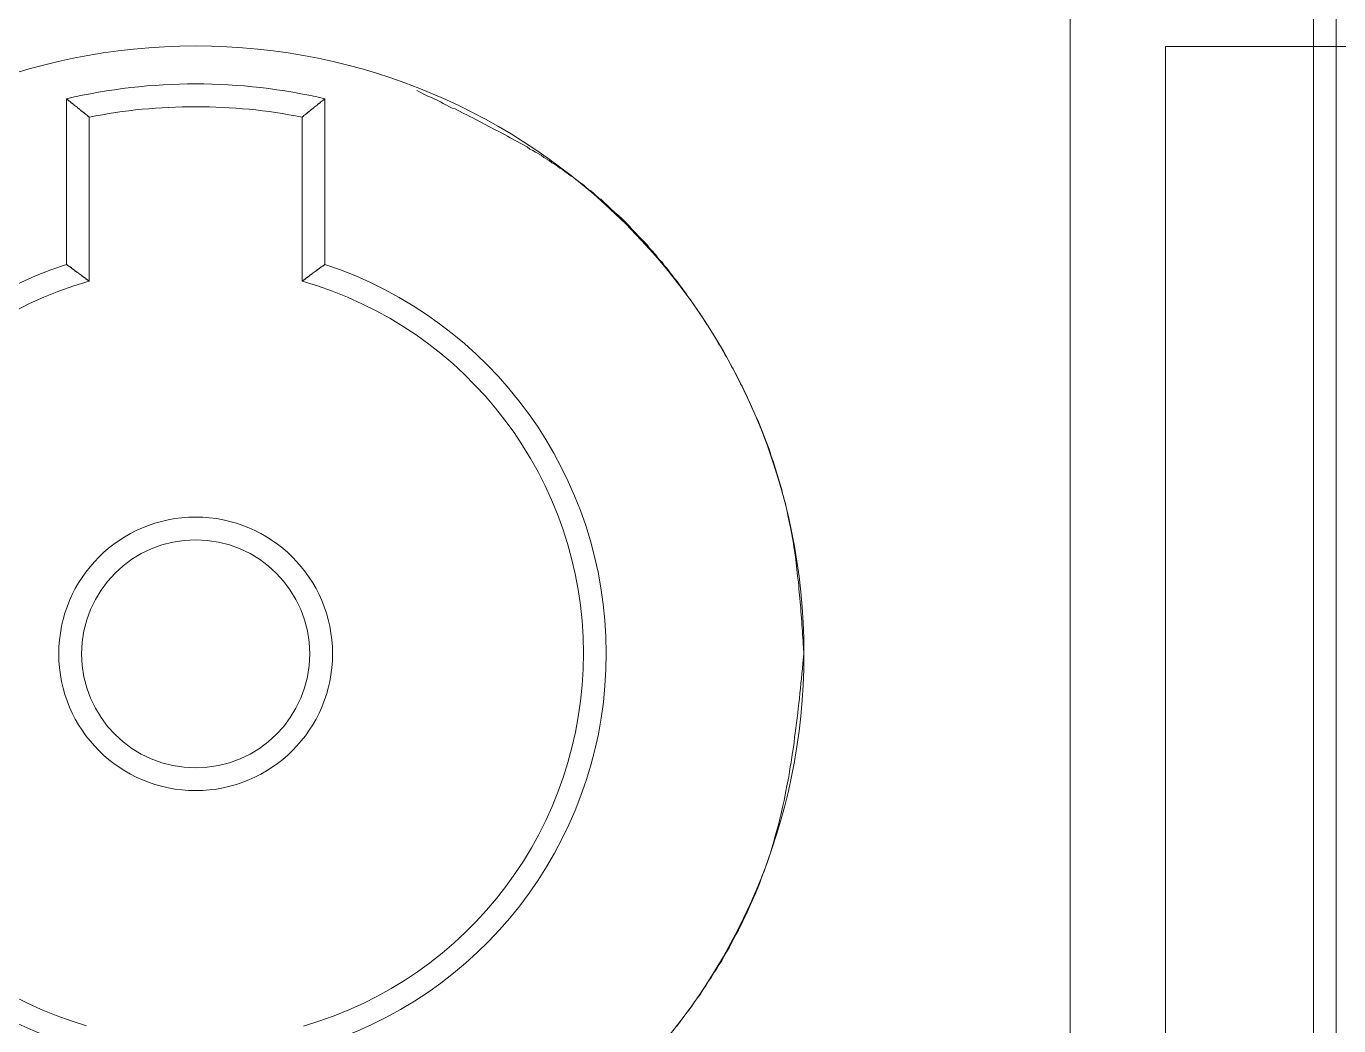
# Model space of a CAD drawing. Header units: millimetres. Extents: x 0 to 1975, y 0 to 1358.
# Drawn here: x 1096.72 to 1113.98, y 972.59 to 985.74 of the extents above; entities that cross this region are included whole.
import ezdxf

# ---------------------------------------------------------------- set-up
doc = ezdxf.new("R2010")
doc.units = ezdxf.units.MM
doc.layers.add('KASTEN', color=1, linetype='Continuous', lineweight=5)
doc.layers.add('KASTMACRO-DETAIL', color=1, linetype='Continuous', lineweight=5)

msp = doc.modelspace()

# ---------------------------------------------------------------- linework, layer by layer
at = {"layer": 'KASTEN', "linetype": 'Continuous', "ltscale": 4}
for p, q in [((1113.648, 962.491), (1113.648, 992.47)), ((1113.948, 992.419), (1113.948, 962.542)), ((1110.448, 964.464), (1110.448, 990.497)), ((1097.248, 984.785), (1097.248, 982.606)), ((1100.648, 982.606), (1100.648, 984.785)), ((1097.548, 984.543), (1097.548, 982.385)), ((1100.348, 982.385), (1100.348, 984.543))]:
    msp.add_line(p, q, dxfattribs=at)
for points in [[(1101.855, 984.893), (1102.011, 984.813), (1102.05, 984.803), (1102.167, 984.743), (1102.205, 984.723), (1102.322, 984.663), (1102.361, 984.653), (1102.399, 984.633), (1102.477, 984.593), (1102.515, 984.573), (1102.554, 984.553), (1102.592, 984.533), (1102.631, 984.513), (1102.707, 984.473), (1102.746, 984.453), (1102.898, 984.373), (1102.935, 984.353), (1103.011, 984.313), (1103.048, 984.293), (1103.086, 984.273), (1103.308, 984.153), (1103.345, 984.123), (1103.381, 984.103), (1103.418, 984.083), (1103.49, 984.043), (1103.526, 984.013), (1103.598, 983.973), (1103.633, 983.943), (1103.669, 983.923), (1103.704, 983.903), (1103.739, 983.873), (1103.774, 983.853), (1103.809, 983.823), (1103.843, 983.803), (1103.878, 983.773), (1103.912, 983.753), (1103.946, 983.723), (1103.98, 983.703), (1104.014, 983.673), (1104.047, 983.653), (1104.081, 983.623), (1104.114, 983.593), (1104.147, 983.573), (1104.18, 983.543), (1104.212, 983.513), (1104.245, 983.483), (1104.277, 983.463), (1104.405, 983.343), (1104.467, 983.283), (1104.498, 983.263), (1104.56, 983.203), (1104.59, 983.173), (1104.621, 983.143), (1104.651, 983.113), (1104.681, 983.073), (1104.711, 983.043), (1104.74, 983.013), (1104.77, 982.983), (1104.886, 982.863), (1104.914, 982.823), (1104.943, 982.793), (1104.999, 982.733), (1105.027, 982.693), (1105.055, 982.663), (1105.082, 982.633), (1105.109, 982.593), (1105.137, 982.563), (1105.164, 982.533), (1105.19, 982.493), (1105.217, 982.463), (1105.243, 982.423), (1105.27, 982.393), (1105.296, 982.363), (1105.322, 982.323), (1105.347, 982.293), (1105.373, 982.253), (1105.398, 982.223), (1105.423, 982.183), (1105.448, 982.153), (1105.498, 982.073), (1105.522, 982.043), (1105.547, 982.003), (1105.571, 981.973), (1105.595, 981.933), (1105.619, 981.903), (1105.642, 981.863), (1105.666, 981.823), (1105.689, 981.793), (1105.735, 981.713), (1105.758, 981.683), (1105.78, 981.643), (1105.803, 981.603), (1105.825, 981.563), (1105.847, 981.533), (1105.869, 981.493), (1105.89, 981.453), (1105.912, 981.413), (1105.933, 981.383), (1105.996, 981.263), (1106.016, 981.233), (1106.036, 981.193), (1106.057, 981.153), (1106.076, 981.113), (1106.116, 981.033), (1106.135, 981.003), (1106.173, 980.923), (1106.191, 980.883), (1106.21, 980.843), (1106.282, 980.683), (1106.316, 980.603), (1106.333, 980.573), (1106.35, 980.533), (1106.43, 980.333), (1106.49, 980.173), (1106.504, 980.133), (1106.518, 980.083), (1106.546, 980.003), (1106.598, 979.843), (1106.646, 979.683), (1106.657, 979.643), (1106.668, 979.593), (1106.679, 979.553), (1106.689, 979.513), (1106.7, 979.473), (1106.71, 979.433), (1106.719, 979.393), (1106.729, 979.353), (1106.738, 979.303), (1106.756, 979.223), (1106.772, 979.143), (1106.78, 979.093), (1106.788, 979.053), (1106.809, 978.933), (1106.815, 978.883), (1106.822, 978.843), (1106.84, 978.723), (1106.845, 978.673), (1106.85, 978.633), (1106.856, 978.593), (1106.861, 978.553), (1106.865, 978.503), (1106.875, 978.423), (1106.879, 978.383), (1106.883, 978.333), (1106.895, 978.213), (1106.899, 978.163), (1106.902, 978.123), (1106.906, 978.083), (1106.909, 978.033), (1106.913, 977.993), (1106.919, 977.913), (1106.922, 977.863), (1106.928, 977.783), (1106.931, 977.733), (1106.937, 977.653), (1106.939, 977.613), (1106.942, 977.563), (1106.948, 977.483)], [(1097.248, 984.783), (1097.257, 984.783), (1097.257, 984.773), (1097.269, 984.773), (1097.27, 984.763), (1097.281, 984.763), (1097.282, 984.753), (1097.295, 984.753), (1097.296, 984.743), (1097.306, 984.743), (1097.307, 984.733), (1097.319, 984.733), (1097.32, 984.723), (1097.331, 984.723), (1097.332, 984.713), (1097.344, 984.713), (1097.345, 984.703), (1097.356, 984.703), (1097.357, 984.693), (1097.369, 984.693), (1097.37, 984.683), (1097.381, 984.683), (1097.383, 984.673), (1097.393, 984.673), (1097.395, 984.663), (1097.407, 984.663), (1097.408, 984.653), (1097.419, 984.653), (1097.42, 984.643), (1097.431, 984.643), (1097.433, 984.633), (1097.443, 984.633), (1097.444, 984.623), (1097.455, 984.623), (1097.457, 984.613), (1097.468, 984.613), (1097.47, 984.603), (1097.48, 984.603), (1097.481, 984.593), (1097.493, 984.593), (1097.494, 984.583), (1097.504, 984.583), (1097.506, 984.573), (1097.517, 984.573), (1097.519, 984.563), (1097.529, 984.563), (1097.53, 984.553), (1097.541, 984.553), (1097.542, 984.543), (1097.548, 984.543)], [(1100.648, 984.783), (1100.639, 984.783), (1100.638, 984.773), (1100.626, 984.773), (1100.626, 984.763), (1100.614, 984.763), (1100.613, 984.753), (1100.601, 984.753), (1100.6, 984.743), (1100.589, 984.743), (1100.588, 984.733), (1100.577, 984.733), (1100.575, 984.723), (1100.564, 984.723), (1100.563, 984.713), (1100.552, 984.713), (1100.55, 984.703), (1100.54, 984.703), (1100.538, 984.693), (1100.527, 984.693), (1100.526, 984.683), (1100.514, 984.683), (1100.513, 984.673), (1100.502, 984.673), (1100.501, 984.663), (1100.489, 984.663), (1100.488, 984.653), (1100.477, 984.653), (1100.475, 984.643), (1100.464, 984.643), (1100.463, 984.633), (1100.453, 984.633), (1100.451, 984.623), (1100.44, 984.623), (1100.439, 984.613), (1100.427, 984.613), (1100.426, 984.603), (1100.416, 984.603), (1100.414, 984.593), (1100.403, 984.593), (1100.401, 984.583), (1100.391, 984.583), (1100.39, 984.573), (1100.378, 984.573), (1100.377, 984.563), (1100.367, 984.563), (1100.365, 984.553), (1100.355, 984.553), (1100.354, 984.543), (1100.348, 984.543)], [(1097.548, 982.383), (1097.544, 982.383), (1097.542, 982.393), (1097.531, 982.393), (1097.529, 982.403), (1097.517, 982.403), (1097.516, 982.413), (1097.504, 982.413), (1097.503, 982.423), (1097.491, 982.423), (1097.49, 982.433), (1097.478, 982.433), (1097.477, 982.443), (1097.463, 982.443), (1097.462, 982.453), (1097.451, 982.453), (1097.449, 982.463), (1097.436, 982.463), (1097.435, 982.473), (1097.424, 982.473), (1097.423, 982.483), (1097.41, 982.483), (1097.409, 982.493), (1097.397, 982.493), (1097.395, 982.503), (1097.382, 982.503), (1097.381, 982.513), (1097.369, 982.513), (1097.368, 982.523), (1097.356, 982.523), (1097.355, 982.533), (1097.342, 982.533), (1097.341, 982.543), (1097.328, 982.543), (1097.327, 982.553), (1097.315, 982.553), (1097.314, 982.563), (1097.301, 982.563), (1097.3, 982.573), (1097.287, 982.573), (1097.286, 982.583), (1097.273, 982.583), (1097.272, 982.593), (1097.259, 982.593), (1097.259, 982.603), (1097.248, 982.603)], [(1100.648, 982.603), (1100.637, 982.603), (1100.636, 982.593), (1100.623, 982.593), (1100.623, 982.583), (1100.61, 982.583), (1100.609, 982.573), (1100.596, 982.573), (1100.595, 982.563), (1100.582, 982.563), (1100.581, 982.553), (1100.568, 982.553), (1100.567, 982.543), (1100.555, 982.543), (1100.554, 982.533), (1100.541, 982.533), (1100.54, 982.523), (1100.527, 982.523), (1100.526, 982.513), (1100.514, 982.513), (1100.513, 982.503), (1100.5, 982.503), (1100.499, 982.493), (1100.487, 982.493), (1100.485, 982.483), (1100.473, 982.483), (1100.472, 982.473), (1100.46, 982.473), (1100.459, 982.463), (1100.446, 982.463), (1100.445, 982.453), (1100.433, 982.453), (1100.432, 982.443), (1100.419, 982.443), (1100.418, 982.433), (1100.406, 982.433), (1100.405, 982.423), (1100.393, 982.423), (1100.391, 982.413), (1100.379, 982.413), (1100.378, 982.403), (1100.366, 982.403), (1100.365, 982.393), (1100.353, 982.393), (1100.352, 982.383), (1100.348, 982.383)], [(1106.948, 977.483), (1106.935, 977.353), (1106.929, 977.283), (1106.922, 977.223), (1106.916, 977.153), (1106.909, 977.093), (1106.902, 977.023), (1106.895, 976.963), (1106.888, 976.893), (1106.881, 976.833), (1106.874, 976.763), (1106.867, 976.703), (1106.859, 976.633), (1106.851, 976.573), (1106.843, 976.503), (1106.835, 976.443), (1106.826, 976.383), (1106.818, 976.313), (1106.809, 976.253), (1106.799, 976.183), (1106.79, 976.123), (1106.78, 976.053), (1106.769, 975.993), (1106.759, 975.933), (1106.748, 975.863), (1106.724, 975.743), (1106.712, 975.673), (1106.686, 975.553), (1106.672, 975.483), (1106.644, 975.363), (1106.628, 975.293), (1106.613, 975.233), (1106.597, 975.173), (1106.58, 975.113), (1106.562, 975.053), (1106.544, 974.983), (1106.526, 974.923), (1106.507, 974.863), (1106.487, 974.803), (1106.424, 974.623), (1106.401, 974.563), (1106.378, 974.493), (1106.355, 974.433), (1106.33, 974.373), (1106.306, 974.313), (1106.28, 974.263), (1106.228, 974.143), (1106.201, 974.083), (1106.145, 973.963), (1106.087, 973.843), (1106.057, 973.793), (1106.026, 973.733), (1105.996, 973.673), (1105.964, 973.613), (1105.932, 973.563), (1105.9, 973.503), (1105.867, 973.443), (1105.833, 973.393), (1105.799, 973.333), (1105.765, 973.283), (1105.73, 973.223), (1105.695, 973.173), (1105.659, 973.113), (1105.623, 973.063), (1105.586, 973.003), (1105.549, 972.953), (1105.511, 972.903), (1105.473, 972.843), (1105.435, 972.793), (1105.396, 972.743), (1105.356, 972.693), (1105.317, 972.633), (1105.277, 972.583)]]:
    msp.add_lwpolyline(points, dxfattribs=at)
for radius in [8, 1.8, 1.5]:
    msp.add_circle((1098.948, 977.481), radius, dxfattribs=at)
for radius, start, end in [(7.5, 76.8991, 103.1009), (7.2, 78.7877, 101.2123), (5.4, 108.3496, 251.2544), (5.4, 288.5616, 71.6504), (5.1, 105.9328, 253.6464), (5.1, 286.1581, 74.0672)]:
    msp.add_arc((1098.948, 977.481), radius, start, end, dxfattribs=at)
at = {"layer": 'KASTMACRO-DETAIL', "lineweight": 0, "ltscale": 4}
msp.add_lwpolyline([(1111.704, 970.475), (1481.704, 970.475), (1481.704, 985.475), (1111.704, 985.475)], close=True, dxfattribs=at)

doc.saveas('drawing.dxf')
